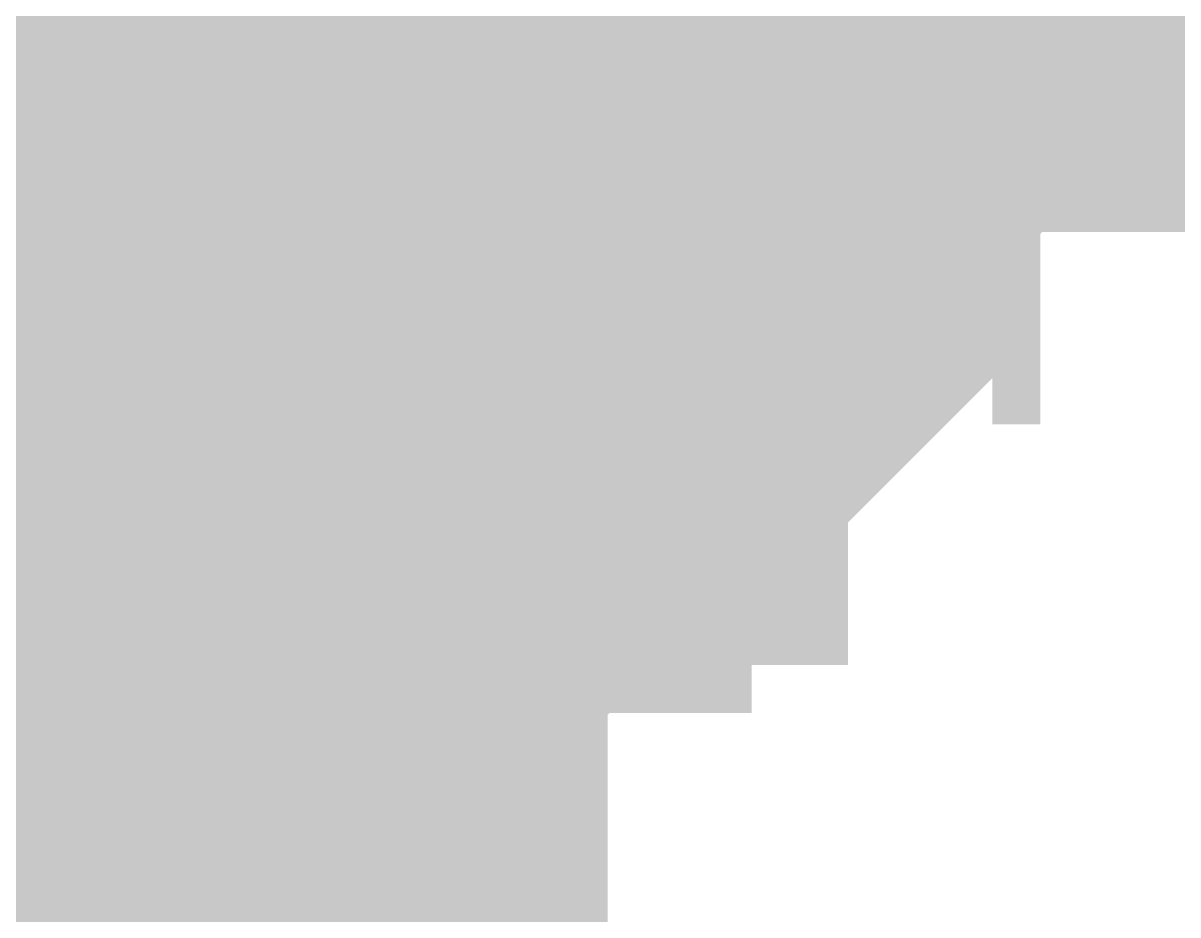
# Model space of a CAD drawing. Header units: inches. Extents: x 0 to 841, y 0 to 594.
# Drawn here: x 789.85 to 790.928, y 183.962 to 184.794 of the extents above; entities that cross this region are included whole.
import ezdxf

# ---------------------------------------------------------------- set-up
doc = ezdxf.new("R2010")
doc.units = ezdxf.units.IN
doc.layers.add('Sheet', color=255, linetype='Continuous')

msp = doc.modelspace()

# ---------------------------------------------------------------- linework, layer by layer
at = {"layer": 'Sheet'}
for points in [[(790.0208, 190.4986, 0.7493, 0.7493, 0), (790.0208, 184.9737, 0.7493, 0.7493, 0)], [(790.0208, 184.9737, 0.7493, 0.7493, 0), (752.5162, 184.9737, 0.7493, 0.7493, 0)], [(790.0208, 184.9737, 0.7493, 0.7493, 0), (790.0208, 179.4936, 0.7493, 0.7493, 0)], [(790.0208, 184.9737, 0.7493, 0.7493, 0), (790.0208, 184.9737, 0.7493, 0.7493, 0), (795.0064, 184.9737, 0.7493, 0.7493, 0)], [(790.7394, 184.9737, 0.2997, 0.2997, 0), (790.7394, 184.9288, 0.2997, 0.2997, 0), (790.7394, 184.8838, 0.2997, 0.2997, 0), (790.7394, 184.8838, 0.2997, 0.2997, 0), (790.7394, 184.8389, 0.2997, 0.2997, 0), (790.7394, 184.794, 0.2997, 0.2997, 0), (790.6945, 184.7491, 0.2997, 0.2997, 0), (790.6945, 184.7042, 0.2997, 0.2997, 0), (790.6945, 184.7042, 0.2997, 0.2997, 0), (790.6496, 184.6593, 0.2997, 0.2997, 0), (790.6496, 184.6143, 0.2997, 0.2997, 0), (790.6496, 184.5694, 0.2997, 0.2997, 0), (790.6047, 184.5694, 0.2997, 0.2997, 0), (790.6047, 184.5245, 0.2997, 0.2997, 0), (790.5598, 184.4796, 0.2997, 0.2997, 0), (790.5598, 184.4796, 0.2997, 0.2997, 0), (790.5148, 184.4347, 0.2997, 0.2997, 0), (790.5148, 184.4347, 0.2997, 0.2997, 0), (790.4699, 184.3897, 0.2997, 0.2997, 0), (790.4699, 184.3448, 0.2997, 0.2997, 0), (790.425, 184.3448, 0.2997, 0.2997, 0), (790.3801, 184.3448, 0.2997, 0.2997, 0), (790.3801, 184.2999, 0.2997, 0.2997, 0), (790.3352, 184.2999, 0.2997, 0.2997, 0), (790.2903, 184.255, 0.2997, 0.2997, 0), (790.2903, 184.255, 0.2997, 0.2997, 0), (790.2454, 184.255, 0.2997, 0.2997, 0), (790.2004, 184.255, 0.2997, 0.2997, 0), (790.1555, 184.2101, 0.2997, 0.2997, 0), (790.1106, 184.2101, 0.2997, 0.2997, 0), (790.1106, 184.2101, 0.2997, 0.2997, 0), (790.0657, 184.2101, 0.2997, 0.2997, 0), (790.0208, 184.2101, 0.2997, 0.2997, 0)], [(790.0208, 179.9877, 0.2997, 0.2997, 0), (790.0208, 184.9737, 0.2997, 0.2997, 0)], [(790.7394, 184.9737, 0.2997, 0.2997, 0), (790.7394, 184.9288, 0.2997, 0.2997, 0), (790.7394, 184.8838, 0.2997, 0.2997, 0), (790.7394, 184.8838, 0.2997, 0.2997, 0), (790.7394, 184.8389, 0.2997, 0.2997, 0), (790.7394, 184.794, 0.2997, 0.2997, 0), (790.6945, 184.7491, 0.2997, 0.2997, 0), (790.6945, 184.7042, 0.2997, 0.2997, 0), (790.6945, 184.7042, 0.2997, 0.2997, 0), (790.6496, 184.6593, 0.2997, 0.2997, 0), (790.6496, 184.6143, 0.2997, 0.2997, 0), (790.6496, 184.5694, 0.2997, 0.2997, 0), (790.6047, 184.5694, 0.2997, 0.2997, 0), (790.6047, 184.5245, 0.2997, 0.2997, 0), (790.5598, 184.4796, 0.2997, 0.2997, 0), (790.5598, 184.4796, 0.2997, 0.2997, 0), (790.5148, 184.4347, 0.2997, 0.2997, 0), (790.5148, 184.4347, 0.2997, 0.2997, 0), (790.4699, 184.3897, 0.2997, 0.2997, 0), (790.4699, 184.3448, 0.2997, 0.2997, 0), (790.425, 184.3448, 0.2997, 0.2997, 0), (790.3801, 184.3448, 0.2997, 0.2997, 0), (790.3801, 184.2999, 0.2997, 0.2997, 0), (790.3352, 184.2999, 0.2997, 0.2997, 0), (790.2903, 184.255, 0.2997, 0.2997, 0), (790.2903, 184.255, 0.2997, 0.2997, 0), (790.2454, 184.255, 0.2997, 0.2997, 0), (790.2004, 184.255, 0.2997, 0.2997, 0), (790.1555, 184.2101, 0.2997, 0.2997, 0), (790.1106, 184.2101, 0.2997, 0.2997, 0), (790.1106, 184.2101, 0.2997, 0.2997, 0), (790.0657, 184.2101, 0.2997, 0.2997, 0), (790.0208, 184.2101, 0.2997, 0.2997, 0)], [(790.7394, 184.9737, 0.2997, 0.2997, 0), (790.7394, 184.9288, 0.2997, 0.2997, 0), (790.7394, 184.8838, 0.2997, 0.2997, 0), (790.7394, 184.8838, 0.2997, 0.2997, 0), (790.7394, 184.8389, 0.2997, 0.2997, 0), (790.7394, 184.794, 0.2997, 0.2997, 0), (790.6945, 184.7491, 0.2997, 0.2997, 0), (790.6945, 184.7042, 0.2997, 0.2997, 0), (790.6945, 184.7042, 0.2997, 0.2997, 0), (790.6496, 184.6593, 0.2997, 0.2997, 0), (790.6496, 184.6143, 0.2997, 0.2997, 0), (790.6496, 184.5694, 0.2997, 0.2997, 0), (790.6047, 184.5694, 0.2997, 0.2997, 0), (790.6047, 184.5245, 0.2997, 0.2997, 0), (790.5598, 184.4796, 0.2997, 0.2997, 0), (790.5598, 184.4796, 0.2997, 0.2997, 0), (790.5148, 184.4347, 0.2997, 0.2997, 0), (790.5148, 184.4347, 0.2997, 0.2997, 0), (790.4699, 184.3897, 0.2997, 0.2997, 0), (790.4699, 184.3448, 0.2997, 0.2997, 0), (790.425, 184.3448, 0.2997, 0.2997, 0), (790.3801, 184.3448, 0.2997, 0.2997, 0), (790.3801, 184.2999, 0.2997, 0.2997, 0), (790.3352, 184.2999, 0.2997, 0.2997, 0), (790.2903, 184.255, 0.2997, 0.2997, 0), (790.2903, 184.255, 0.2997, 0.2997, 0), (790.2454, 184.255, 0.2997, 0.2997, 0), (790.2004, 184.255, 0.2997, 0.2997, 0), (790.1555, 184.2101, 0.2997, 0.2997, 0), (790.1106, 184.2101, 0.2997, 0.2997, 0), (790.1106, 184.2101, 0.2997, 0.2997, 0), (790.0657, 184.2101, 0.2997, 0.2997, 0), (790.0208, 184.2101, 0.2997, 0.2997, 0)], [(790.7394, 184.9737, 0.2997, 0.2997, 0), (790.7394, 184.9288, 0.2997, 0.2997, 0), (790.7394, 184.8838, 0.2997, 0.2997, 0), (790.7394, 184.8838, 0.2997, 0.2997, 0), (790.7394, 184.8389, 0.2997, 0.2997, 0), (790.7394, 184.794, 0.2997, 0.2997, 0), (790.6945, 184.7491, 0.2997, 0.2997, 0), (790.6945, 184.7042, 0.2997, 0.2997, 0), (790.6945, 184.7042, 0.2997, 0.2997, 0), (790.6496, 184.6593, 0.2997, 0.2997, 0), (790.6496, 184.6143, 0.2997, 0.2997, 0), (790.6496, 184.5694, 0.2997, 0.2997, 0), (790.6047, 184.5694, 0.2997, 0.2997, 0), (790.6047, 184.5245, 0.2997, 0.2997, 0), (790.5598, 184.4796, 0.2997, 0.2997, 0), (790.5598, 184.4796, 0.2997, 0.2997, 0), (790.5148, 184.4347, 0.2997, 0.2997, 0), (790.5148, 184.4347, 0.2997, 0.2997, 0), (790.4699, 184.3897, 0.2997, 0.2997, 0), (790.4699, 184.3448, 0.2997, 0.2997, 0), (790.425, 184.3448, 0.2997, 0.2997, 0), (790.3801, 184.3448, 0.2997, 0.2997, 0), (790.3801, 184.2999, 0.2997, 0.2997, 0), (790.3352, 184.2999, 0.2997, 0.2997, 0), (790.2903, 184.255, 0.2997, 0.2997, 0), (790.2903, 184.255, 0.2997, 0.2997, 0), (790.2454, 184.255, 0.2997, 0.2997, 0), (790.2004, 184.255, 0.2997, 0.2997, 0), (790.1555, 184.2101, 0.2997, 0.2997, 0), (790.1106, 184.2101, 0.2997, 0.2997, 0), (790.1106, 184.2101, 0.2997, 0.2997, 0), (790.0657, 184.2101, 0.2997, 0.2997, 0), (790.0208, 184.2101, 0.2997, 0.2997, 0)], [(790.7394, 184.9737, 0.2997, 0.2997, 0), (790.7394, 184.9288, 0.2997, 0.2997, 0), (790.7394, 184.8838, 0.2997, 0.2997, 0), (790.7394, 184.8838, 0.2997, 0.2997, 0), (790.7394, 184.8389, 0.2997, 0.2997, 0), (790.7394, 184.794, 0.2997, 0.2997, 0), (790.6945, 184.7491, 0.2997, 0.2997, 0), (790.6945, 184.7042, 0.2997, 0.2997, 0), (790.6945, 184.7042, 0.2997, 0.2997, 0), (790.6496, 184.6593, 0.2997, 0.2997, 0), (790.6496, 184.6143, 0.2997, 0.2997, 0), (790.6496, 184.5694, 0.2997, 0.2997, 0), (790.6047, 184.5694, 0.2997, 0.2997, 0), (790.6047, 184.5245, 0.2997, 0.2997, 0), (790.5598, 184.4796, 0.2997, 0.2997, 0), (790.5598, 184.4796, 0.2997, 0.2997, 0), (790.5148, 184.4347, 0.2997, 0.2997, 0), (790.5148, 184.4347, 0.2997, 0.2997, 0), (790.4699, 184.3897, 0.2997, 0.2997, 0), (790.4699, 184.3448, 0.2997, 0.2997, 0), (790.425, 184.3448, 0.2997, 0.2997, 0), (790.3801, 184.3448, 0.2997, 0.2997, 0), (790.3801, 184.2999, 0.2997, 0.2997, 0), (790.3352, 184.2999, 0.2997, 0.2997, 0), (790.2903, 184.255, 0.2997, 0.2997, 0), (790.2903, 184.255, 0.2997, 0.2997, 0), (790.2454, 184.255, 0.2997, 0.2997, 0), (790.2004, 184.255, 0.2997, 0.2997, 0), (790.1555, 184.2101, 0.2997, 0.2997, 0), (790.1106, 184.2101, 0.2997, 0.2997, 0), (790.1106, 184.2101, 0.2997, 0.2997, 0), (790.0657, 184.2101, 0.2997, 0.2997, 0), (790.0208, 184.2101, 0.2997, 0.2997, 0)], [(790.7394, 184.9737, 0.2997, 0.2997, 0), (790.7394, 184.9288, 0.2997, 0.2997, 0), (790.7394, 184.8838, 0.2997, 0.2997, 0), (790.7394, 184.8838, 0.2997, 0.2997, 0), (790.7394, 184.8389, 0.2997, 0.2997, 0), (790.7394, 184.794, 0.2997, 0.2997, 0), (790.6945, 184.7491, 0.2997, 0.2997, 0), (790.6945, 184.7042, 0.2997, 0.2997, 0), (790.6945, 184.7042, 0.2997, 0.2997, 0), (790.6496, 184.6593, 0.2997, 0.2997, 0), (790.6496, 184.6143, 0.2997, 0.2997, 0), (790.6496, 184.5694, 0.2997, 0.2997, 0), (790.6047, 184.5694, 0.2997, 0.2997, 0), (790.6047, 184.5245, 0.2997, 0.2997, 0), (790.5598, 184.4796, 0.2997, 0.2997, 0), (790.5598, 184.4796, 0.2997, 0.2997, 0), (790.5148, 184.4347, 0.2997, 0.2997, 0), (790.5148, 184.4347, 0.2997, 0.2997, 0), (790.4699, 184.3897, 0.2997, 0.2997, 0), (790.4699, 184.3448, 0.2997, 0.2997, 0), (790.425, 184.3448, 0.2997, 0.2997, 0), (790.3801, 184.3448, 0.2997, 0.2997, 0), (790.3801, 184.2999, 0.2997, 0.2997, 0), (790.3352, 184.2999, 0.2997, 0.2997, 0), (790.2903, 184.255, 0.2997, 0.2997, 0), (790.2903, 184.255, 0.2997, 0.2997, 0), (790.2454, 184.255, 0.2997, 0.2997, 0), (790.2004, 184.255, 0.2997, 0.2997, 0), (790.1555, 184.2101, 0.2997, 0.2997, 0), (790.1106, 184.2101, 0.2997, 0.2997, 0), (790.1106, 184.2101, 0.2997, 0.2997, 0), (790.0657, 184.2101, 0.2997, 0.2997, 0), (790.0208, 184.2101, 0.2997, 0.2997, 0)], [(790.5148, 184.9737, 0.2997, 0.2997, 0), (790.5148, 184.9288, 0.2997, 0.2997, 0), (790.5148, 184.9288, 0.2997, 0.2997, 0), (790.5148, 184.8838, 0.2997, 0.2997, 0), (790.5148, 184.8838, 0.2997, 0.2997, 0), (790.5148, 184.8389, 0.2997, 0.2997, 0), (790.4699, 184.8389, 0.2997, 0.2997, 0), (790.4699, 184.794, 0.2997, 0.2997, 0), (790.4699, 184.794, 0.2997, 0.2997, 0), (790.4699, 184.7491, 0.2997, 0.2997, 0), (790.4699, 184.7491, 0.2997, 0.2997, 0), (790.425, 184.7042, 0.2997, 0.2997, 0), (790.425, 184.7042, 0.2997, 0.2997, 0), (790.425, 184.6593, 0.2997, 0.2997, 0), (790.3801, 184.6593, 0.2997, 0.2997, 0), (790.3801, 184.6593, 0.2997, 0.2997, 0), (790.3801, 184.6143, 0.2997, 0.2997, 0), (790.3352, 184.6143, 0.2997, 0.2997, 0), (790.3352, 184.6143, 0.2997, 0.2997, 0), (790.3352, 184.5694, 0.2997, 0.2997, 0), (790.2903, 184.5694, 0.2997, 0.2997, 0), (790.2903, 184.5694, 0.2997, 0.2997, 0), (790.2454, 184.5245, 0.2997, 0.2997, 0), (790.2454, 184.5245, 0.2997, 0.2997, 0), (790.2004, 184.5245, 0.2997, 0.2997, 0), (790.2004, 184.5245, 0.2997, 0.2997, 0), (790.1555, 184.5245, 0.2997, 0.2997, 0), (790.1555, 184.4796, 0.2997, 0.2997, 0), (790.1106, 184.4796, 0.2997, 0.2997, 0), (790.1106, 184.4796, 0.2997, 0.2997, 0), (790.0657, 184.4796, 0.2997, 0.2997, 0), (790.0657, 184.4796, 0.2997, 0.2997, 0), (790.0208, 184.4796, 0.2997, 0.2997, 0)], [(790.5148, 184.9737, 0.2997, 0.2997, 0), (790.5148, 184.9288, 0.2997, 0.2997, 0), (790.5148, 184.9288, 0.2997, 0.2997, 0), (790.5148, 184.8838, 0.2997, 0.2997, 0), (790.5148, 184.8838, 0.2997, 0.2997, 0), (790.5148, 184.8389, 0.2997, 0.2997, 0), (790.4699, 184.8389, 0.2997, 0.2997, 0), (790.4699, 184.794, 0.2997, 0.2997, 0), (790.4699, 184.794, 0.2997, 0.2997, 0), (790.4699, 184.7491, 0.2997, 0.2997, 0), (790.4699, 184.7491, 0.2997, 0.2997, 0), (790.425, 184.7042, 0.2997, 0.2997, 0), (790.425, 184.7042, 0.2997, 0.2997, 0), (790.425, 184.6593, 0.2997, 0.2997, 0), (790.3801, 184.6593, 0.2997, 0.2997, 0), (790.3801, 184.6593, 0.2997, 0.2997, 0), (790.3801, 184.6143, 0.2997, 0.2997, 0), (790.3352, 184.6143, 0.2997, 0.2997, 0), (790.3352, 184.6143, 0.2997, 0.2997, 0), (790.3352, 184.5694, 0.2997, 0.2997, 0), (790.2903, 184.5694, 0.2997, 0.2997, 0), (790.2903, 184.5694, 0.2997, 0.2997, 0), (790.2454, 184.5245, 0.2997, 0.2997, 0), (790.2454, 184.5245, 0.2997, 0.2997, 0), (790.2004, 184.5245, 0.2997, 0.2997, 0), (790.2004, 184.5245, 0.2997, 0.2997, 0), (790.1555, 184.5245, 0.2997, 0.2997, 0), (790.1555, 184.4796, 0.2997, 0.2997, 0), (790.1106, 184.4796, 0.2997, 0.2997, 0), (790.1106, 184.4796, 0.2997, 0.2997, 0), (790.0657, 184.4796, 0.2997, 0.2997, 0), (790.0657, 184.4796, 0.2997, 0.2997, 0), (790.0208, 184.4796, 0.2997, 0.2997, 0)], [(790.5148, 184.9737, 0.2997, 0.2997, 0), (790.5148, 184.9288, 0.2997, 0.2997, 0), (790.5148, 184.9288, 0.2997, 0.2997, 0), (790.5148, 184.8838, 0.2997, 0.2997, 0), (790.5148, 184.8838, 0.2997, 0.2997, 0), (790.5148, 184.8389, 0.2997, 0.2997, 0), (790.4699, 184.8389, 0.2997, 0.2997, 0), (790.4699, 184.794, 0.2997, 0.2997, 0), (790.4699, 184.794, 0.2997, 0.2997, 0), (790.4699, 184.7491, 0.2997, 0.2997, 0), (790.4699, 184.7491, 0.2997, 0.2997, 0), (790.425, 184.7042, 0.2997, 0.2997, 0), (790.425, 184.7042, 0.2997, 0.2997, 0), (790.425, 184.6593, 0.2997, 0.2997, 0), (790.3801, 184.6593, 0.2997, 0.2997, 0), (790.3801, 184.6593, 0.2997, 0.2997, 0), (790.3801, 184.6143, 0.2997, 0.2997, 0), (790.3352, 184.6143, 0.2997, 0.2997, 0), (790.3352, 184.6143, 0.2997, 0.2997, 0), (790.3352, 184.5694, 0.2997, 0.2997, 0), (790.2903, 184.5694, 0.2997, 0.2997, 0), (790.2903, 184.5694, 0.2997, 0.2997, 0), (790.2454, 184.5245, 0.2997, 0.2997, 0), (790.2454, 184.5245, 0.2997, 0.2997, 0), (790.2004, 184.5245, 0.2997, 0.2997, 0), (790.2004, 184.5245, 0.2997, 0.2997, 0), (790.1555, 184.5245, 0.2997, 0.2997, 0), (790.1555, 184.4796, 0.2997, 0.2997, 0), (790.1106, 184.4796, 0.2997, 0.2997, 0), (790.1106, 184.4796, 0.2997, 0.2997, 0), (790.0657, 184.4796, 0.2997, 0.2997, 0), (790.0657, 184.4796, 0.2997, 0.2997, 0), (790.0208, 184.4796, 0.2997, 0.2997, 0)], [(790.5148, 184.9737, 0.2997, 0.2997, 0), (790.5148, 184.9288, 0.2997, 0.2997, 0), (790.5148, 184.9288, 0.2997, 0.2997, 0), (790.5148, 184.8838, 0.2997, 0.2997, 0), (790.5148, 184.8838, 0.2997, 0.2997, 0), (790.5148, 184.8389, 0.2997, 0.2997, 0), (790.4699, 184.8389, 0.2997, 0.2997, 0), (790.4699, 184.794, 0.2997, 0.2997, 0), (790.4699, 184.794, 0.2997, 0.2997, 0), (790.4699, 184.7491, 0.2997, 0.2997, 0), (790.4699, 184.7491, 0.2997, 0.2997, 0), (790.425, 184.7042, 0.2997, 0.2997, 0), (790.425, 184.7042, 0.2997, 0.2997, 0), (790.425, 184.6593, 0.2997, 0.2997, 0), (790.3801, 184.6593, 0.2997, 0.2997, 0), (790.3801, 184.6593, 0.2997, 0.2997, 0), (790.3801, 184.6143, 0.2997, 0.2997, 0), (790.3352, 184.6143, 0.2997, 0.2997, 0), (790.3352, 184.6143, 0.2997, 0.2997, 0), (790.3352, 184.5694, 0.2997, 0.2997, 0), (790.2903, 184.5694, 0.2997, 0.2997, 0), (790.2903, 184.5694, 0.2997, 0.2997, 0), (790.2454, 184.5245, 0.2997, 0.2997, 0), (790.2454, 184.5245, 0.2997, 0.2997, 0), (790.2004, 184.5245, 0.2997, 0.2997, 0), (790.2004, 184.5245, 0.2997, 0.2997, 0), (790.1555, 184.5245, 0.2997, 0.2997, 0), (790.1555, 184.4796, 0.2997, 0.2997, 0), (790.1106, 184.4796, 0.2997, 0.2997, 0), (790.1106, 184.4796, 0.2997, 0.2997, 0), (790.0657, 184.4796, 0.2997, 0.2997, 0), (790.0657, 184.4796, 0.2997, 0.2997, 0), (790.0208, 184.4796, 0.2997, 0.2997, 0)], [(790.7394, 184.8838, 0.0991, 0.0991, 0), (790.7394, 184.8389, 0.0991, 0.0991, 0), (790.7394, 184.794, 0.0991, 0.0991, 0), (790.6945, 184.7491, 0.0991, 0.0991, 0), (790.6945, 184.7042, 0.0991, 0.0991, 0), (790.6945, 184.7042, 0.0991, 0.0991, 0), (790.6496, 184.6593, 0.0991, 0.0991, 0), (790.6496, 184.6143, 0.0991, 0.0991, 0), (790.6496, 184.5694, 0.0991, 0.0991, 0), (790.6047, 184.5694, 0.0991, 0.0991, 0), (790.6047, 184.5245, 0.0991, 0.0991, 0), (790.5598, 184.4796, 0.0991, 0.0991, 0), (790.5598, 184.4796, 0.0991, 0.0991, 0), (790.5148, 184.4347, 0.0991, 0.0991, 0), (790.5148, 184.4347, 0.0991, 0.0991, 0), (790.4699, 184.3897, 0.0991, 0.0991, 0), (790.4699, 184.3448, 0.0991, 0.0991, 0), (790.425, 184.3448, 0.0991, 0.0991, 0), (790.3801, 184.3448, 0.0991, 0.0991, 0), (790.3801, 184.2999, 0.0991, 0.0991, 0), (790.3352, 184.2999, 0.0991, 0.0991, 0), (790.2903, 184.255, 0.0991, 0.0991, 0), (790.2903, 184.255, 0.0991, 0.0991, 0), (790.2454, 184.255, 0.0991, 0.0991, 0), (790.2004, 184.255, 0.0991, 0.0991, 0), (790.1555, 184.2101, 0.0991, 0.0991, 0), (790.1106, 184.2101, 0.0991, 0.0991, 0), (790.1106, 184.2101, 0.0991, 0.0991, 0), (790.0657, 184.2101, 0.0991, 0.0991, 0), (790.0208, 184.2101, 0.0991, 0.0991, 0)], [(790.7394, 184.8838, 0.0991, 0.0991, 0), (790.7394, 184.8389, 0.0991, 0.0991, 0), (790.7394, 184.794, 0.0991, 0.0991, 0), (790.6945, 184.7491, 0.0991, 0.0991, 0), (790.6945, 184.7042, 0.0991, 0.0991, 0), (790.6945, 184.7042, 0.0991, 0.0991, 0), (790.6496, 184.6593, 0.0991, 0.0991, 0), (790.6496, 184.6143, 0.0991, 0.0991, 0), (790.6496, 184.5694, 0.0991, 0.0991, 0), (790.6047, 184.5694, 0.0991, 0.0991, 0), (790.6047, 184.5245, 0.0991, 0.0991, 0), (790.5598, 184.4796, 0.0991, 0.0991, 0), (790.5598, 184.4796, 0.0991, 0.0991, 0), (790.5148, 184.4347, 0.0991, 0.0991, 0), (790.5148, 184.4347, 0.0991, 0.0991, 0), (790.4699, 184.3897, 0.0991, 0.0991, 0), (790.4699, 184.3448, 0.0991, 0.0991, 0), (790.425, 184.3448, 0.0991, 0.0991, 0), (790.3801, 184.3448, 0.0991, 0.0991, 0), (790.3801, 184.2999, 0.0991, 0.0991, 0), (790.3352, 184.2999, 0.0991, 0.0991, 0), (790.2903, 184.255, 0.0991, 0.0991, 0), (790.2903, 184.255, 0.0991, 0.0991, 0), (790.2454, 184.255, 0.0991, 0.0991, 0), (790.2004, 184.255, 0.0991, 0.0991, 0), (790.1555, 184.2101, 0.0991, 0.0991, 0), (790.1106, 184.2101, 0.0991, 0.0991, 0), (790.1106, 184.2101, 0.0991, 0.0991, 0), (790.0657, 184.2101, 0.0991, 0.0991, 0), (790.0208, 184.2101, 0.0991, 0.0991, 0)], [(790.7394, 184.8838, 0.0991, 0.0991, 0), (790.7394, 184.8389, 0.0991, 0.0991, 0), (790.7394, 184.794, 0.0991, 0.0991, 0), (790.6945, 184.7491, 0.0991, 0.0991, 0), (790.6945, 184.7042, 0.0991, 0.0991, 0), (790.6945, 184.7042, 0.0991, 0.0991, 0), (790.6496, 184.6593, 0.0991, 0.0991, 0), (790.6496, 184.6143, 0.0991, 0.0991, 0), (790.6496, 184.5694, 0.0991, 0.0991, 0), (790.6047, 184.5694, 0.0991, 0.0991, 0), (790.6047, 184.5245, 0.0991, 0.0991, 0), (790.5598, 184.4796, 0.0991, 0.0991, 0), (790.5598, 184.4796, 0.0991, 0.0991, 0), (790.5148, 184.4347, 0.0991, 0.0991, 0), (790.5148, 184.4347, 0.0991, 0.0991, 0), (790.4699, 184.3897, 0.0991, 0.0991, 0), (790.4699, 184.3448, 0.0991, 0.0991, 0), (790.425, 184.3448, 0.0991, 0.0991, 0), (790.3801, 184.3448, 0.0991, 0.0991, 0), (790.3801, 184.2999, 0.0991, 0.0991, 0), (790.3352, 184.2999, 0.0991, 0.0991, 0), (790.2903, 184.255, 0.0991, 0.0991, 0), (790.2903, 184.255, 0.0991, 0.0991, 0), (790.2454, 184.255, 0.0991, 0.0991, 0), (790.2004, 184.255, 0.0991, 0.0991, 0), (790.1555, 184.2101, 0.0991, 0.0991, 0), (790.1106, 184.2101, 0.0991, 0.0991, 0), (790.1106, 184.2101, 0.0991, 0.0991, 0), (790.0657, 184.2101, 0.0991, 0.0991, 0), (790.0208, 184.2101, 0.0991, 0.0991, 0)], [(790.7394, 184.8838, 0.0991, 0.0991, 0), (790.7394, 184.8389, 0.0991, 0.0991, 0), (790.7394, 184.794, 0.0991, 0.0991, 0), (790.6945, 184.7491, 0.0991, 0.0991, 0), (790.6945, 184.7042, 0.0991, 0.0991, 0), (790.6945, 184.7042, 0.0991, 0.0991, 0), (790.6496, 184.6593, 0.0991, 0.0991, 0), (790.6496, 184.6143, 0.0991, 0.0991, 0), (790.6496, 184.5694, 0.0991, 0.0991, 0), (790.6047, 184.5694, 0.0991, 0.0991, 0), (790.6047, 184.5245, 0.0991, 0.0991, 0), (790.5598, 184.4796, 0.0991, 0.0991, 0), (790.5598, 184.4796, 0.0991, 0.0991, 0), (790.5148, 184.4347, 0.0991, 0.0991, 0), (790.5148, 184.4347, 0.0991, 0.0991, 0), (790.4699, 184.3897, 0.0991, 0.0991, 0), (790.4699, 184.3448, 0.0991, 0.0991, 0), (790.425, 184.3448, 0.0991, 0.0991, 0), (790.3801, 184.3448, 0.0991, 0.0991, 0), (790.3801, 184.2999, 0.0991, 0.0991, 0), (790.3352, 184.2999, 0.0991, 0.0991, 0), (790.2903, 184.255, 0.0991, 0.0991, 0), (790.2903, 184.255, 0.0991, 0.0991, 0), (790.2454, 184.255, 0.0991, 0.0991, 0), (790.2004, 184.255, 0.0991, 0.0991, 0), (790.1555, 184.2101, 0.0991, 0.0991, 0), (790.1106, 184.2101, 0.0991, 0.0991, 0), (790.1106, 184.2101, 0.0991, 0.0991, 0), (790.0657, 184.2101, 0.0991, 0.0991, 0), (790.0208, 184.2101, 0.0991, 0.0991, 0)], [(790.7394, 184.8838, 0.0991, 0.0991, 0), (790.7394, 184.8389, 0.0991, 0.0991, 0), (790.7394, 184.794, 0.0991, 0.0991, 0), (790.6945, 184.7491, 0.0991, 0.0991, 0), (790.6945, 184.7042, 0.0991, 0.0991, 0), (790.6945, 184.7042, 0.0991, 0.0991, 0), (790.6496, 184.6593, 0.0991, 0.0991, 0), (790.6496, 184.6143, 0.0991, 0.0991, 0), (790.6496, 184.5694, 0.0991, 0.0991, 0), (790.6047, 184.5694, 0.0991, 0.0991, 0), (790.6047, 184.5245, 0.0991, 0.0991, 0), (790.5598, 184.4796, 0.0991, 0.0991, 0), (790.5598, 184.4796, 0.0991, 0.0991, 0), (790.5148, 184.4347, 0.0991, 0.0991, 0), (790.5148, 184.4347, 0.0991, 0.0991, 0), (790.4699, 184.3897, 0.0991, 0.0991, 0), (790.4699, 184.3448, 0.0991, 0.0991, 0), (790.425, 184.3448, 0.0991, 0.0991, 0), (790.3801, 184.3448, 0.0991, 0.0991, 0), (790.3801, 184.2999, 0.0991, 0.0991, 0), (790.3352, 184.2999, 0.0991, 0.0991, 0), (790.2903, 184.255, 0.0991, 0.0991, 0), (790.2903, 184.255, 0.0991, 0.0991, 0), (790.2454, 184.255, 0.0991, 0.0991, 0), (790.2004, 184.255, 0.0991, 0.0991, 0), (790.1555, 184.2101, 0.0991, 0.0991, 0), (790.1106, 184.2101, 0.0991, 0.0991, 0), (790.1106, 184.2101, 0.0991, 0.0991, 0), (790.0657, 184.2101, 0.0991, 0.0991, 0), (790.0208, 184.2101, 0.0991, 0.0991, 0)], [(790.7394, 184.8838, 0.0991, 0.0991, 0), (790.7394, 184.8389, 0.0991, 0.0991, 0), (790.7394, 184.794, 0.0991, 0.0991, 0), (790.6945, 184.7491, 0.0991, 0.0991, 0), (790.6945, 184.7042, 0.0991, 0.0991, 0), (790.6945, 184.7042, 0.0991, 0.0991, 0), (790.6496, 184.6593, 0.0991, 0.0991, 0), (790.6496, 184.6143, 0.0991, 0.0991, 0), (790.6496, 184.5694, 0.0991, 0.0991, 0), (790.6047, 184.5694, 0.0991, 0.0991, 0), (790.6047, 184.5245, 0.0991, 0.0991, 0), (790.5598, 184.4796, 0.0991, 0.0991, 0), (790.5598, 184.4796, 0.0991, 0.0991, 0), (790.5148, 184.4347, 0.0991, 0.0991, 0), (790.5148, 184.4347, 0.0991, 0.0991, 0), (790.4699, 184.3897, 0.0991, 0.0991, 0), (790.4699, 184.3448, 0.0991, 0.0991, 0), (790.425, 184.3448, 0.0991, 0.0991, 0), (790.3801, 184.3448, 0.0991, 0.0991, 0), (790.3801, 184.2999, 0.0991, 0.0991, 0), (790.3352, 184.2999, 0.0991, 0.0991, 0), (790.2903, 184.255, 0.0991, 0.0991, 0), (790.2903, 184.255, 0.0991, 0.0991, 0), (790.2454, 184.255, 0.0991, 0.0991, 0), (790.2004, 184.255, 0.0991, 0.0991, 0), (790.1555, 184.2101, 0.0991, 0.0991, 0), (790.1106, 184.2101, 0.0991, 0.0991, 0), (790.1106, 184.2101, 0.0991, 0.0991, 0), (790.0657, 184.2101, 0.0991, 0.0991, 0), (790.0208, 184.2101, 0.0991, 0.0991, 0)], [(790.5148, 184.8838, 0.0991, 0.0991, 0), (790.5148, 184.8389, 0.0991, 0.0991, 0), (790.4699, 184.8389, 0.0991, 0.0991, 0), (790.4699, 184.794, 0.0991, 0.0991, 0), (790.4699, 184.794, 0.0991, 0.0991, 0), (790.4699, 184.7491, 0.0991, 0.0991, 0), (790.4699, 184.7491, 0.0991, 0.0991, 0), (790.425, 184.7042, 0.0991, 0.0991, 0), (790.425, 184.7042, 0.0991, 0.0991, 0), (790.425, 184.6593, 0.0991, 0.0991, 0), (790.3801, 184.6593, 0.0991, 0.0991, 0), (790.3801, 184.6593, 0.0991, 0.0991, 0), (790.3801, 184.6143, 0.0991, 0.0991, 0), (790.3352, 184.6143, 0.0991, 0.0991, 0), (790.3352, 184.6143, 0.0991, 0.0991, 0), (790.3352, 184.5694, 0.0991, 0.0991, 0), (790.2903, 184.5694, 0.0991, 0.0991, 0), (790.2903, 184.5694, 0.0991, 0.0991, 0), (790.2454, 184.5245, 0.0991, 0.0991, 0), (790.2454, 184.5245, 0.0991, 0.0991, 0), (790.2004, 184.5245, 0.0991, 0.0991, 0), (790.2004, 184.5245, 0.0991, 0.0991, 0), (790.1555, 184.5245, 0.0991, 0.0991, 0), (790.1555, 184.4796, 0.0991, 0.0991, 0), (790.1106, 184.4796, 0.0991, 0.0991, 0), (790.1106, 184.4796, 0.0991, 0.0991, 0), (790.0657, 184.4796, 0.0991, 0.0991, 0), (790.0657, 184.4796, 0.0991, 0.0991, 0), (790.0208, 184.4796, 0.0991, 0.0991, 0)], [(790.5148, 184.8838, 0.0991, 0.0991, 0), (790.5148, 184.8389, 0.0991, 0.0991, 0), (790.4699, 184.8389, 0.0991, 0.0991, 0), (790.4699, 184.794, 0.0991, 0.0991, 0), (790.4699, 184.794, 0.0991, 0.0991, 0), (790.4699, 184.7491, 0.0991, 0.0991, 0), (790.4699, 184.7491, 0.0991, 0.0991, 0), (790.425, 184.7042, 0.0991, 0.0991, 0), (790.425, 184.7042, 0.0991, 0.0991, 0), (790.425, 184.6593, 0.0991, 0.0991, 0), (790.3801, 184.6593, 0.0991, 0.0991, 0), (790.3801, 184.6593, 0.0991, 0.0991, 0), (790.3801, 184.6143, 0.0991, 0.0991, 0), (790.3352, 184.6143, 0.0991, 0.0991, 0), (790.3352, 184.6143, 0.0991, 0.0991, 0), (790.3352, 184.5694, 0.0991, 0.0991, 0), (790.2903, 184.5694, 0.0991, 0.0991, 0), (790.2903, 184.5694, 0.0991, 0.0991, 0), (790.2454, 184.5245, 0.0991, 0.0991, 0), (790.2454, 184.5245, 0.0991, 0.0991, 0), (790.2004, 184.5245, 0.0991, 0.0991, 0), (790.2004, 184.5245, 0.0991, 0.0991, 0), (790.1555, 184.5245, 0.0991, 0.0991, 0), (790.1555, 184.4796, 0.0991, 0.0991, 0), (790.1106, 184.4796, 0.0991, 0.0991, 0), (790.1106, 184.4796, 0.0991, 0.0991, 0), (790.0657, 184.4796, 0.0991, 0.0991, 0), (790.0657, 184.4796, 0.0991, 0.0991, 0), (790.0208, 184.4796, 0.0991, 0.0991, 0)], [(790.5148, 184.8838, 0.0991, 0.0991, 0), (790.5148, 184.8389, 0.0991, 0.0991, 0), (790.4699, 184.8389, 0.0991, 0.0991, 0), (790.4699, 184.794, 0.0991, 0.0991, 0), (790.4699, 184.794, 0.0991, 0.0991, 0), (790.4699, 184.7491, 0.0991, 0.0991, 0), (790.4699, 184.7491, 0.0991, 0.0991, 0), (790.425, 184.7042, 0.0991, 0.0991, 0), (790.425, 184.7042, 0.0991, 0.0991, 0), (790.425, 184.6593, 0.0991, 0.0991, 0), (790.3801, 184.6593, 0.0991, 0.0991, 0), (790.3801, 184.6593, 0.0991, 0.0991, 0), (790.3801, 184.6143, 0.0991, 0.0991, 0), (790.3352, 184.6143, 0.0991, 0.0991, 0), (790.3352, 184.6143, 0.0991, 0.0991, 0), (790.3352, 184.5694, 0.0991, 0.0991, 0), (790.2903, 184.5694, 0.0991, 0.0991, 0), (790.2903, 184.5694, 0.0991, 0.0991, 0), (790.2454, 184.5245, 0.0991, 0.0991, 0), (790.2454, 184.5245, 0.0991, 0.0991, 0), (790.2004, 184.5245, 0.0991, 0.0991, 0), (790.2004, 184.5245, 0.0991, 0.0991, 0), (790.1555, 184.5245, 0.0991, 0.0991, 0), (790.1555, 184.4796, 0.0991, 0.0991, 0), (790.1106, 184.4796, 0.0991, 0.0991, 0), (790.1106, 184.4796, 0.0991, 0.0991, 0), (790.0657, 184.4796, 0.0991, 0.0991, 0), (790.0657, 184.4796, 0.0991, 0.0991, 0), (790.0208, 184.4796, 0.0991, 0.0991, 0)], [(790.5148, 184.8838, 0.0991, 0.0991, 0), (790.5148, 184.8389, 0.0991, 0.0991, 0), (790.4699, 184.8389, 0.0991, 0.0991, 0), (790.4699, 184.794, 0.0991, 0.0991, 0), (790.4699, 184.794, 0.0991, 0.0991, 0), (790.4699, 184.7491, 0.0991, 0.0991, 0), (790.4699, 184.7491, 0.0991, 0.0991, 0), (790.425, 184.7042, 0.0991, 0.0991, 0), (790.425, 184.7042, 0.0991, 0.0991, 0), (790.425, 184.6593, 0.0991, 0.0991, 0), (790.3801, 184.6593, 0.0991, 0.0991, 0), (790.3801, 184.6593, 0.0991, 0.0991, 0), (790.3801, 184.6143, 0.0991, 0.0991, 0), (790.3352, 184.6143, 0.0991, 0.0991, 0), (790.3352, 184.6143, 0.0991, 0.0991, 0), (790.3352, 184.5694, 0.0991, 0.0991, 0), (790.2903, 184.5694, 0.0991, 0.0991, 0), (790.2903, 184.5694, 0.0991, 0.0991, 0), (790.2454, 184.5245, 0.0991, 0.0991, 0), (790.2454, 184.5245, 0.0991, 0.0991, 0), (790.2004, 184.5245, 0.0991, 0.0991, 0), (790.2004, 184.5245, 0.0991, 0.0991, 0), (790.1555, 184.5245, 0.0991, 0.0991, 0), (790.1555, 184.4796, 0.0991, 0.0991, 0), (790.1106, 184.4796, 0.0991, 0.0991, 0), (790.1106, 184.4796, 0.0991, 0.0991, 0), (790.0657, 184.4796, 0.0991, 0.0991, 0), (790.0657, 184.4796, 0.0991, 0.0991, 0), (790.0208, 184.4796, 0.0991, 0.0991, 0)], [(790.0208, 184.4796, 0.2997, 0.2997, 0), (789.9759, 184.4796, 0.2997, 0.2997, 0), (789.9759, 184.4796, 0.2997, 0.2997, 0), (789.9309, 184.4796, 0.2997, 0.2997, 0), (789.886, 184.4796, 0.2997, 0.2997, 0), (789.886, 184.4796, 0.2997, 0.2997, 0), (789.8411, 184.5245, 0.2997, 0.2997, 0), (789.8411, 184.5245, 0.2997, 0.2997, 0), (789.7962, 184.5245, 0.2997, 0.2997, 0), (789.7962, 184.5245, 0.2997, 0.2997, 0), (789.7513, 184.5245, 0.2997, 0.2997, 0), (789.7513, 184.5694, 0.2997, 0.2997, 0), (789.7064, 184.5694, 0.2997, 0.2997, 0), (789.7064, 184.5694, 0.2997, 0.2997, 0), (789.6615, 184.6143, 0.2997, 0.2997, 0)], [(790.0208, 184.4796, 0.2997, 0.2997, 0), (789.9759, 184.4796, 0.2997, 0.2997, 0), (789.9759, 184.4796, 0.2997, 0.2997, 0), (789.9309, 184.4796, 0.2997, 0.2997, 0), (789.886, 184.4796, 0.2997, 0.2997, 0), (789.886, 184.4796, 0.2997, 0.2997, 0), (789.8411, 184.5245, 0.2997, 0.2997, 0), (789.8411, 184.5245, 0.2997, 0.2997, 0), (789.7962, 184.5245, 0.2997, 0.2997, 0), (789.7962, 184.5245, 0.2997, 0.2997, 0), (789.7513, 184.5245, 0.2997, 0.2997, 0), (789.7513, 184.5694, 0.2997, 0.2997, 0), (789.7064, 184.5694, 0.2997, 0.2997, 0), (789.7064, 184.5694, 0.2997, 0.2997, 0), (789.6615, 184.6143, 0.2997, 0.2997, 0)], [(790.0208, 184.4796, 0.2997, 0.2997, 0), (789.9759, 184.4796, 0.2997, 0.2997, 0), (789.9759, 184.4796, 0.2997, 0.2997, 0), (789.9309, 184.4796, 0.2997, 0.2997, 0), (789.886, 184.4796, 0.2997, 0.2997, 0), (789.886, 184.4796, 0.2997, 0.2997, 0), (789.8411, 184.5245, 0.2997, 0.2997, 0), (789.8411, 184.5245, 0.2997, 0.2997, 0), (789.7962, 184.5245, 0.2997, 0.2997, 0), (789.7962, 184.5245, 0.2997, 0.2997, 0), (789.7513, 184.5245, 0.2997, 0.2997, 0), (789.7513, 184.5694, 0.2997, 0.2997, 0), (789.7064, 184.5694, 0.2997, 0.2997, 0), (789.7064, 184.5694, 0.2997, 0.2997, 0), (789.6615, 184.6143, 0.2997, 0.2997, 0)], [(790.0208, 184.4796, 0.2997, 0.2997, 0), (789.9759, 184.4796, 0.2997, 0.2997, 0), (789.9759, 184.4796, 0.2997, 0.2997, 0), (789.9309, 184.4796, 0.2997, 0.2997, 0), (789.886, 184.4796, 0.2997, 0.2997, 0), (789.886, 184.4796, 0.2997, 0.2997, 0), (789.8411, 184.5245, 0.2997, 0.2997, 0), (789.8411, 184.5245, 0.2997, 0.2997, 0), (789.7962, 184.5245, 0.2997, 0.2997, 0), (789.7962, 184.5245, 0.2997, 0.2997, 0), (789.7513, 184.5245, 0.2997, 0.2997, 0), (789.7513, 184.5694, 0.2997, 0.2997, 0), (789.7064, 184.5694, 0.2997, 0.2997, 0), (789.7064, 184.5694, 0.2997, 0.2997, 0), (789.6615, 184.6143, 0.2997, 0.2997, 0)], [(790.0208, 184.4796, 0.0991, 0.0991, 0), (789.9759, 184.4796, 0.0991, 0.0991, 0), (789.9759, 184.4796, 0.0991, 0.0991, 0), (789.9309, 184.4796, 0.0991, 0.0991, 0), (789.886, 184.4796, 0.0991, 0.0991, 0), (789.886, 184.4796, 0.0991, 0.0991, 0), (789.8411, 184.5245, 0.0991, 0.0991, 0), (789.8411, 184.5245, 0.0991, 0.0991, 0), (789.7962, 184.5245, 0.0991, 0.0991, 0)], [(790.0208, 184.4796, 0.0991, 0.0991, 0), (789.9759, 184.4796, 0.0991, 0.0991, 0), (789.9759, 184.4796, 0.0991, 0.0991, 0), (789.9309, 184.4796, 0.0991, 0.0991, 0), (789.886, 184.4796, 0.0991, 0.0991, 0), (789.886, 184.4796, 0.0991, 0.0991, 0), (789.8411, 184.5245, 0.0991, 0.0991, 0), (789.8411, 184.5245, 0.0991, 0.0991, 0), (789.7962, 184.5245, 0.0991, 0.0991, 0)], [(790.0208, 184.4796, 0.0991, 0.0991, 0), (789.9759, 184.4796, 0.0991, 0.0991, 0), (789.9759, 184.4796, 0.0991, 0.0991, 0), (789.9309, 184.4796, 0.0991, 0.0991, 0), (789.886, 184.4796, 0.0991, 0.0991, 0), (789.886, 184.4796, 0.0991, 0.0991, 0), (789.8411, 184.5245, 0.0991, 0.0991, 0), (789.8411, 184.5245, 0.0991, 0.0991, 0), (789.7962, 184.5245, 0.0991, 0.0991, 0)], [(790.0208, 184.4796, 0.0991, 0.0991, 0), (789.9759, 184.4796, 0.0991, 0.0991, 0), (789.9759, 184.4796, 0.0991, 0.0991, 0), (789.9309, 184.4796, 0.0991, 0.0991, 0), (789.886, 184.4796, 0.0991, 0.0991, 0), (789.886, 184.4796, 0.0991, 0.0991, 0), (789.8411, 184.5245, 0.0991, 0.0991, 0), (789.8411, 184.5245, 0.0991, 0.0991, 0), (789.7962, 184.5245, 0.0991, 0.0991, 0)], [(790.0208, 184.2101, 0.2997, 0.2997, 0), (789.9759, 184.2101, 0.2997, 0.2997, 0), (789.9309, 184.2101, 0.2997, 0.2997, 0), (789.886, 184.2101, 0.2997, 0.2997, 0), (789.8411, 184.2101, 0.2997, 0.2997, 0), (789.8411, 184.255, 0.2997, 0.2997, 0), (789.7962, 184.255, 0.2997, 0.2997, 0), (789.7513, 184.255, 0.2997, 0.2997, 0), (789.7064, 184.255, 0.2997, 0.2997, 0), (789.6615, 184.2999, 0.2997, 0.2997, 0)], [(790.0208, 184.2101, 0.2997, 0.2997, 0), (789.9759, 184.2101, 0.2997, 0.2997, 0), (789.9309, 184.2101, 0.2997, 0.2997, 0), (789.886, 184.2101, 0.2997, 0.2997, 0), (789.8411, 184.2101, 0.2997, 0.2997, 0), (789.8411, 184.255, 0.2997, 0.2997, 0), (789.7962, 184.255, 0.2997, 0.2997, 0), (789.7513, 184.255, 0.2997, 0.2997, 0), (789.7064, 184.255, 0.2997, 0.2997, 0), (789.6615, 184.2999, 0.2997, 0.2997, 0)], [(790.0208, 184.2101, 0.2997, 0.2997, 0), (789.9759, 184.2101, 0.2997, 0.2997, 0), (789.9309, 184.2101, 0.2997, 0.2997, 0), (789.886, 184.2101, 0.2997, 0.2997, 0), (789.8411, 184.2101, 0.2997, 0.2997, 0), (789.8411, 184.255, 0.2997, 0.2997, 0), (789.7962, 184.255, 0.2997, 0.2997, 0), (789.7513, 184.255, 0.2997, 0.2997, 0), (789.7064, 184.255, 0.2997, 0.2997, 0), (789.6615, 184.2999, 0.2997, 0.2997, 0)], [(790.0208, 184.2101, 0.2997, 0.2997, 0), (789.9759, 184.2101, 0.2997, 0.2997, 0), (789.9309, 184.2101, 0.2997, 0.2997, 0), (789.886, 184.2101, 0.2997, 0.2997, 0), (789.8411, 184.2101, 0.2997, 0.2997, 0), (789.8411, 184.255, 0.2997, 0.2997, 0), (789.7962, 184.255, 0.2997, 0.2997, 0), (789.7513, 184.255, 0.2997, 0.2997, 0), (789.7064, 184.255, 0.2997, 0.2997, 0), (789.6615, 184.2999, 0.2997, 0.2997, 0)], [(790.0208, 184.2101, 0.2997, 0.2997, 0), (789.9759, 184.2101, 0.2997, 0.2997, 0), (789.9309, 184.2101, 0.2997, 0.2997, 0), (789.886, 184.2101, 0.2997, 0.2997, 0), (789.8411, 184.2101, 0.2997, 0.2997, 0), (789.8411, 184.255, 0.2997, 0.2997, 0), (789.7962, 184.255, 0.2997, 0.2997, 0), (789.7513, 184.255, 0.2997, 0.2997, 0), (789.7064, 184.255, 0.2997, 0.2997, 0), (789.6615, 184.2999, 0.2997, 0.2997, 0)], [(790.0208, 184.2101, 0.2997, 0.2997, 0), (789.9759, 184.2101, 0.2997, 0.2997, 0), (789.9309, 184.2101, 0.2997, 0.2997, 0), (789.886, 184.2101, 0.2997, 0.2997, 0), (789.8411, 184.2101, 0.2997, 0.2997, 0), (789.8411, 184.255, 0.2997, 0.2997, 0), (789.7962, 184.255, 0.2997, 0.2997, 0), (789.7513, 184.255, 0.2997, 0.2997, 0), (789.7064, 184.255, 0.2997, 0.2997, 0), (789.6615, 184.2999, 0.2997, 0.2997, 0)], [(790.0208, 184.2101, 0.0991, 0.0991, 0), (789.9759, 184.2101, 0.0991, 0.0991, 0), (789.9309, 184.2101, 0.0991, 0.0991, 0), (789.886, 184.2101, 0.0991, 0.0991, 0), (789.8411, 184.2101, 0.0991, 0.0991, 0), (789.8411, 184.255, 0.0991, 0.0991, 0), (789.7962, 184.255, 0.0991, 0.0991, 0)], [(790.0208, 184.2101, 0.0991, 0.0991, 0), (789.9759, 184.2101, 0.0991, 0.0991, 0), (789.9309, 184.2101, 0.0991, 0.0991, 0), (789.886, 184.2101, 0.0991, 0.0991, 0), (789.8411, 184.2101, 0.0991, 0.0991, 0), (789.8411, 184.255, 0.0991, 0.0991, 0), (789.7962, 184.255, 0.0991, 0.0991, 0)], [(790.0208, 184.2101, 0.0991, 0.0991, 0), (789.9759, 184.2101, 0.0991, 0.0991, 0), (789.9309, 184.2101, 0.0991, 0.0991, 0), (789.886, 184.2101, 0.0991, 0.0991, 0), (789.8411, 184.2101, 0.0991, 0.0991, 0), (789.8411, 184.255, 0.0991, 0.0991, 0), (789.7962, 184.255, 0.0991, 0.0991, 0)], [(790.0208, 184.2101, 0.0991, 0.0991, 0), (789.9759, 184.2101, 0.0991, 0.0991, 0), (789.9309, 184.2101, 0.0991, 0.0991, 0), (789.886, 184.2101, 0.0991, 0.0991, 0), (789.8411, 184.2101, 0.0991, 0.0991, 0), (789.8411, 184.255, 0.0991, 0.0991, 0), (789.7962, 184.255, 0.0991, 0.0991, 0)], [(790.0208, 184.2101, 0.0991, 0.0991, 0), (789.9759, 184.2101, 0.0991, 0.0991, 0), (789.9309, 184.2101, 0.0991, 0.0991, 0), (789.886, 184.2101, 0.0991, 0.0991, 0), (789.8411, 184.2101, 0.0991, 0.0991, 0), (789.8411, 184.255, 0.0991, 0.0991, 0), (789.7962, 184.255, 0.0991, 0.0991, 0)], [(790.0208, 184.2101, 0.0991, 0.0991, 0), (789.9759, 184.2101, 0.0991, 0.0991, 0), (789.9309, 184.2101, 0.0991, 0.0991, 0), (789.886, 184.2101, 0.0991, 0.0991, 0), (789.8411, 184.2101, 0.0991, 0.0991, 0), (789.8411, 184.255, 0.0991, 0.0991, 0), (789.7962, 184.255, 0.0991, 0.0991, 0)]]:
    msp.add_lwpolyline(points, format="xyseb", dxfattribs=at)
msp.add_lwpolyline([(789.7459, 184.9996, 0.508, 0.508, 1), (790.2539, 184.9996, 0.508, 0.508, 1)], format="xyseb", close=True, dxfattribs=at)

doc.saveas('drawing.dxf')
